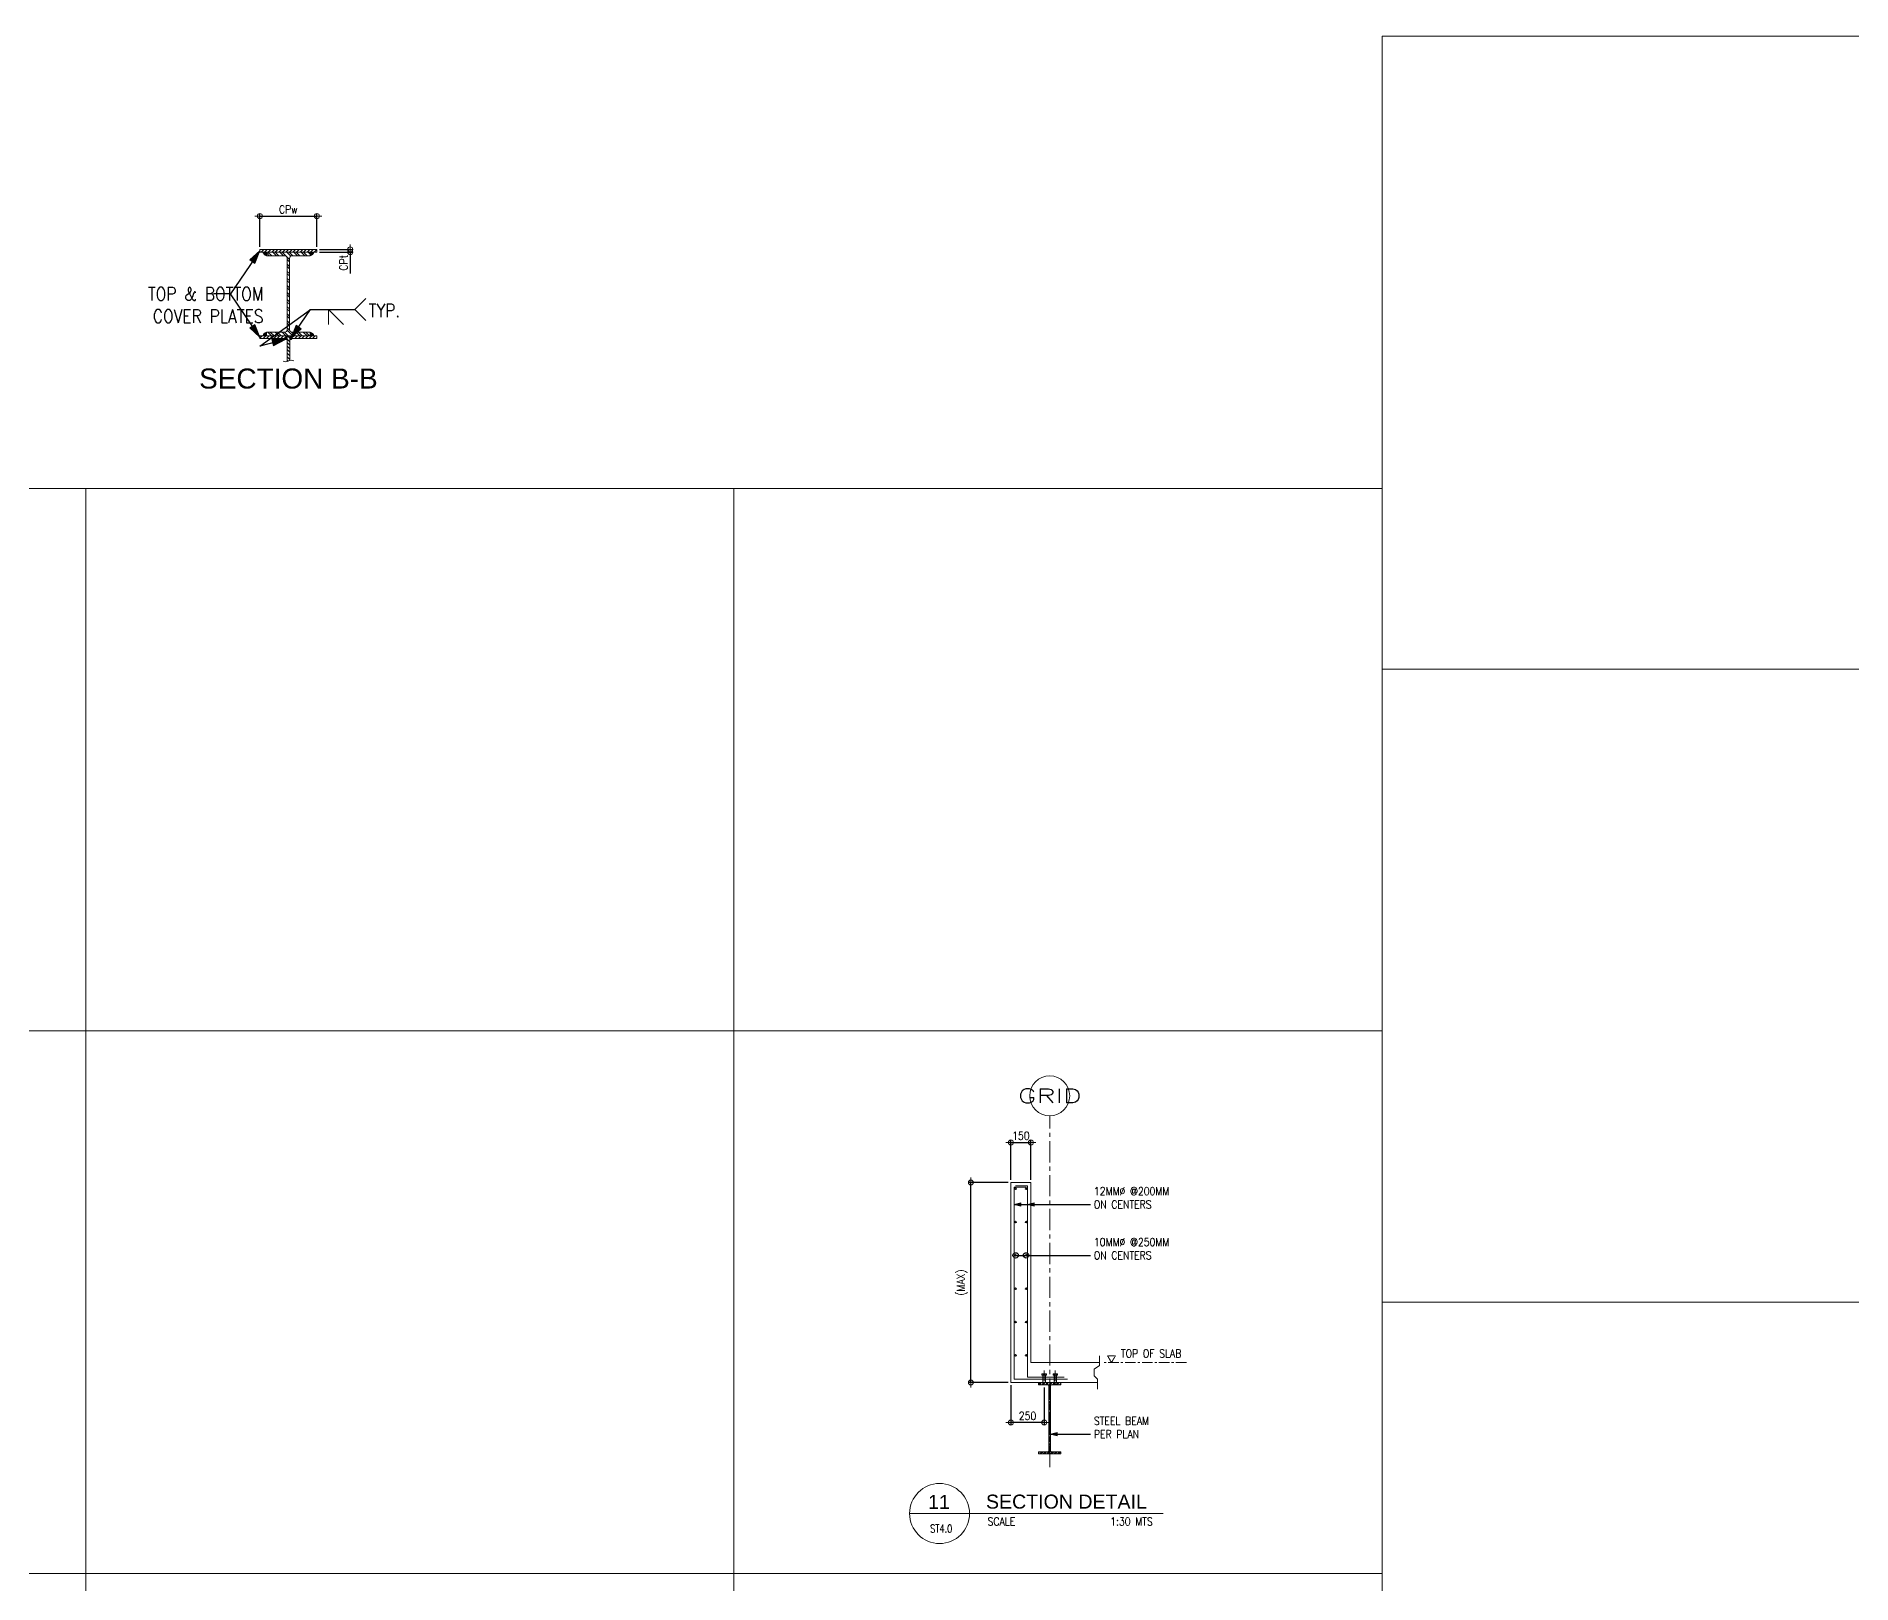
# Model space of a CAD drawing. Header units: millimetres. Extents: x 0 to 437400, y -4782 to 73710.
# Drawn here: x 91969 to 105579, y 12128 to 23730 of the extents above; entities that cross this region are included whole.
import ezdxf
from ezdxf.enums import TextEntityAlignment as Align

# ---------------------------------------------------------------- set-up
doc = ezdxf.new("R2010")
doc.units = ezdxf.units.MM
doc.header["$LTSCALE"] = 10
doc.header["$MEASUREMENT"] = 0
doc.linetypes.add('CENTER', pattern=[50.8, 31.75, -6.35, 6.35, -6.35])
doc.linetypes.add('PHANTOM2', pattern=[1.25, 0.625, -0.125, 0.125, -0.125, 0.125, -0.125])
doc.layers.get('0').update_dxf_attribs({"lineweight": 9})
for name, color, linetype, lineweight in [('A-NEW', 240, 'Continuous', 9), ('BAR-1', 7, 'Continuous', 9), ('DIM', 1, 'Continuous', 5), ('grid_iden', 1, 'Continuous', 9), ('HATCH', 8, 'Continuous', 5), ('S-ANNO-DIMS', 1, 'Continuous', 5), ('S-Anno-Symb', 52, 'PHANTOM2', 9), ('S-Anno-Text', 52, 'Continuous', 15), ('S-ANNO-WELD', 1, 'Continuous', 9), ('S-DETL-LN03', 3, 'Continuous', 9), ('S-DETL-LN8', 8, 'Continuous', 9), ('S-DETL-LW25', 2, 'Continuous', 9), ('S-DETL-LW35', 3, 'Continuous', 9), ('S-DETL-PATT', 9, 'Continuous', 9), ('S-Grid-iden', 52, 'Continuous', 9), ('WELD', 251, 'Continuous', 5)]:
    doc.layers.add(name, color=color, linetype=linetype, lineweight=lineweight)
doc.layers.add('S-DETL-GRID', color=62, linetype='Continuous', lineweight=9, plot=False)
doc.styles.add('1', font='romans.shx', dxfattribs={"width": 0.85, "height": 60})
doc.styles.add('2', font='simplex.shx', dxfattribs={"width": 0.95, "height": 40})
doc.styles.add('3', font='simplex.shx', dxfattribs={"width": 1.5, "height": 70})
doc.styles.add('SHEETNAME', font='simplex.shx', dxfattribs={"width": 0.75, "height": 200})
doc.styles.add('TITLE1', font='HELV.shx', dxfattribs={"height": 500})
doc.dimstyles.new('ESCA30', dxfattribs={"dimtxt": 60, "dimasz": 0.5, "dimexe": 20, "dimexo": 20, "dimgap": 20, "dimtad": 1, "dimdec": 0, "dimrnd": 1, "dimdsep": 46, "dimtxsty": '1', "dimblk1": 'ESCADIM_ARW', "dimblk2": 'ESCADIM_ARW', "dimsah": 1, "dimcen": 50, "dimclrd": 256, "dimclre": 256, "dimclrt": 52, "dimadec": 0, "dimazin": 0, "dimtfac": 1, "dimtdec": 0, "dimtofl": 0, "dimtmove": 0, "dimatfit": 3, "dimldrblk": 'ESCADIM_ARW', "dimfxl": 1, "dimtolj": 1, "dimtzin": 0, "dimarcsym": 0})
doc.dimstyles.new('ESCA_ARW$7', dxfattribs={"dimtxt": 200, "dimasz": 1, "dimexe": 100, "dimexo": 100, "dimgap": 100, "dimtad": 1, "dimdec": 0, "dimrnd": 1, "dimdsep": 46, "dimtxsty": '1', "dimblk1": 'dim_arw', "dimblk2": 'dim_arw', "dimsah": 1, "dimcen": 50, "dimclrd": 1, "dimclre": 256, "dimclrt": 52, "dimadec": 0, "dimazin": 0, "dimtfac": 1, "dimtofl": 0, "dimtmove": 0, "dimatfit": 3, "dimldrblk": 'dim_arw', "dimfxl": 1, "dimtolj": 1, "dimtzin": 0, "dimarcsym": 0})

# ---------------------------------------------------------------- blocks, each defined once
blk = doc.blocks.new('ELEV_PNT2')
at = {"layer": 'S-Anno-Symb'}
blk.add_lwpolyline([(0, 0), (110, 191), (-110, 191)], close=True, dxfattribs=at)
blk = doc.blocks.new('NUT')
at = {"color": 0, "linetype": 'Continuous'}
for p, q in [((7, 0), (-8, 0)), ((-10, -52), (-10, -7)), ((7, -15), (-8, -15)), ((7, -44), (-8, -44)), ((7, -59), (-8, -59)), ((9, -52), (9, -7))]:
    blk.add_line(p, q, dxfattribs=at)
for centre, radius, start, end in [((3, -7), 13.6, 147.1328, 212.8672), ((41, -30), 51.2, 163.2214, 196.7786), ((3, -52), 13.6, 147.1328, 212.8672), ((-5, -7), 13.6, 327.1328, 32.8672), ((-42, -30), 51.2, 343.2214, 16.7786), ((-5, -52), 13.6, 327.1328, 32.8672)]:
    blk.add_arc(centre, radius, start, end, dxfattribs=at)
blk = doc.blocks.new('dim_arw')
h = blk.add_hatch(color=256)
h.paths.add_polyline_path([(-125.6, 29.45), (0, 0), (-125.6, -29.45, -0.115681), (-132.51, 0, -0.115681)])
h.paths.add_polyline_path([(-249.02, 58.4), (-125.6, 29.45, 0.115681), (-132.51, 0, 0.115681), (-125.6, -29.45), (-249.02, -58.4)])
for p, q in [((0, 0), (-249.02, 58.4)), ((-249.02, 58.4), (-249.02, -58.4)), ((0, 0), (-249.02, -58.4))]:
    blk.add_line(p, q)
blk = doc.blocks.new('Grid')
at = {"layer": 'S-Grid-iden', "color": 1, "linetype": 'Continuous'}
blk.add_circle((0, 0), 500, dxfattribs=at)
at = {"layer": 'S-Grid-iden', "style": '3', "width": 1.5}
blk.add_attdef('GRIDTAG', text='', height=350, dxfattribs=at).set_placement((0, 0), align=Align.MIDDLE_CENTER)
blk = doc.blocks.new('*U11')
at = {"layer": 'S-ANNO-WELD'}
blk.add_lwpolyline([(0, 0), (0, -0.162), (0.162, 0)], dxfattribs=at)
blk = doc.blocks.new('_Integral')
at = {"color": 0, "linetype": 'ByBlock', "lineweight": -2}
for centre, start, end in [((0.44, -0.09), 102, 168), ((-0.44, 0.09), 282, 348)]:
    blk.add_arc(centre, 0.454, start, end, dxfattribs=at)
blk = doc.blocks.new('ESCADIM_ARW')
at = {"color": 9}
blk.add_line((75, 0), (-75, 0), dxfattribs=at)
blk.add_circle((0, 0), 37.5, dxfattribs=at)
blk = doc.blocks.new('*D116')
at = {"layer": 'Defpoints', "color": 0, "transparency": 16777216}
for p in [(94073, 22382), (93646, 22132), (94073, 22132)]:
    blk.add_point(p, dxfattribs=at)
at = {"layer": 'DIM', "lineweight": -2, "transparency": 16777216}
for p, q in [((93646, 22152), (93646, 22402)), ((93646, 22382), (94073, 22382)), ((94073, 22152), (94073, 22402))]:
    blk.add_line(p, q, dxfattribs=at)
at = {"layer": 'DIM', "lineweight": -2, "transparency": 16777216, "xscale": 0.5, "yscale": 0.5, "zscale": 0.5, "rotation": 180}
blk.add_blockref('ESCADIM_ARW', (93646, 22382), dxfattribs=at)
at = {"layer": 'DIM', "lineweight": -2, "transparency": 16777216, "xscale": 0.5, "yscale": 0.5, "zscale": 0.5}
blk.add_blockref('ESCADIM_ARW', (94073, 22382), dxfattribs=at)
at = {"layer": 'DIM', "color": 52, "transparency": 16777216, "insert": (93859, 22432), "char_height": 60, "attachment_point": 5, "style": '1'}
blk.add_mtext('\\A1;CPw', dxfattribs=at)
blk = doc.blocks.new('*D117')
at = {"layer": 'Defpoints', "color": 0, "transparency": 16777216}
for p in [(94073, 22132), (94073, 22112), (94323, 22112)]:
    blk.add_point(p, dxfattribs=at)
at = {"layer": 'DIM', "lineweight": -2, "transparency": 16777216}
for p, q in [((94093, 22132), (94343, 22132)), ((94093, 22112), (94343, 22112)), ((94323, 22133), (94323, 22133)), ((94323, 22112), (94323, 21952))]:
    blk.add_line(p, q, dxfattribs=at)
at = {"layer": 'DIM', "lineweight": -2, "transparency": 16777216, "xscale": 0.5, "yscale": 0.5, "zscale": 0.5}
for p, rotation in [((94323, 22132), 270), ((94323, 22112), 90)]:
    blk.add_blockref('ESCADIM_ARW', p, dxfattribs=dict(at, rotation=rotation))
at = {"layer": 'DIM', "color": 52, "transparency": 16777216, "insert": (94273, 22032), "char_height": 60, "attachment_point": 5, "rotation": 90, "style": '1'}
blk.add_mtext('\\A1;CPt', dxfattribs=at)
blk = doc.blocks.new('*D147')
at = {"layer": 'Defpoints', "color": 0, "transparency": 16777216}
for p in [(99276, 13636), (99526, 13620), (99276, 13336)]:
    blk.add_point(p, dxfattribs=at)
at = {"layer": 'S-ANNO-DIMS', "lineweight": -2, "transparency": 16777216}
for p, q in [((99276, 13616), (99276, 13316)), ((99526, 13600), (99526, 13316)), ((99525, 13336), (99276, 13336))]:
    blk.add_line(p, q, dxfattribs=at)
at = {"layer": 'S-ANNO-DIMS', "lineweight": -2, "transparency": 16777216, "xscale": 0.5, "yscale": 0.5, "zscale": 0.5, "rotation": 180}
blk.add_blockref('ESCADIM_ARW', (99276, 13336), dxfattribs=at)
at = {"layer": 'S-ANNO-DIMS', "lineweight": -2, "transparency": 16777216, "xscale": 0.5, "yscale": 0.5, "zscale": 0.5}
blk.add_blockref('ESCADIM_ARW', (99526, 13336), dxfattribs=at)
at = {"layer": 'S-ANNO-DIMS', "color": 52, "transparency": 16777216, "insert": (99401, 13386), "char_height": 60, "attachment_point": 5, "style": '1'}
blk.add_mtext('\\A1;250', dxfattribs=at)
blk = doc.blocks.new('*D148')
at = {"layer": 'Defpoints', "color": 0, "transparency": 16777216}
for p in [(98976, 15136), (99276, 15136), (99276, 13636)]:
    blk.add_point(p, dxfattribs=at)
at = {"layer": 'S-ANNO-DIMS', "lineweight": -2, "transparency": 16777216}
for p, q in [((99256, 15136), (98956, 15136)), ((98976, 13636), (98976, 15135)), ((99256, 13636), (98956, 13636))]:
    blk.add_line(p, q, dxfattribs=at)
at = {"layer": 'S-ANNO-DIMS', "lineweight": -2, "transparency": 16777216, "xscale": 0.5, "yscale": 0.5, "zscale": 0.5}
for p, rotation in [((98976, 15136), 90), ((98976, 13636), 270)]:
    blk.add_blockref('ESCADIM_ARW', p, dxfattribs=dict(at, rotation=rotation))
at = {"layer": 'S-ANNO-DIMS', "color": 52, "transparency": 16777216, "insert": (98910, 14386), "char_height": 60, "attachment_point": 5, "rotation": 90, "style": '1'}
blk.add_mtext('\\A1;(MAX)', dxfattribs=at)
blk = doc.blocks.new('*D149')
at = {"layer": 'Defpoints', "color": 0, "transparency": 16777216}
for p in [(99426, 15436), (99276, 15136), (99426, 15136)]:
    blk.add_point(p, dxfattribs=at)
at = {"layer": 'S-ANNO-DIMS', "lineweight": -2, "transparency": 16777216}
for p, q in [((99276, 15156), (99276, 15456)), ((99276, 15436), (99425, 15436)), ((99426, 15156), (99426, 15456))]:
    blk.add_line(p, q, dxfattribs=at)
at = {"layer": 'S-ANNO-DIMS', "lineweight": -2, "transparency": 16777216, "xscale": 0.5, "yscale": 0.5, "zscale": 0.5, "rotation": 180}
blk.add_blockref('ESCADIM_ARW', (99276, 15436), dxfattribs=at)
at = {"layer": 'S-ANNO-DIMS', "lineweight": -2, "transparency": 16777216, "xscale": 0.5, "yscale": 0.5, "zscale": 0.5}
blk.add_blockref('ESCADIM_ARW', (99426, 15436), dxfattribs=at)
at = {"layer": 'S-ANNO-DIMS', "color": 52, "transparency": 16777216, "insert": (99351, 15486), "char_height": 60, "attachment_point": 5, "style": '1'}
blk.add_mtext('\\A1;150', dxfattribs=at)

msp = doc.modelspace()

# ---------------------------------------------------------------- hatches: boundary and pattern name
at = {"layer": 'HATCH'}
h = msp.add_hatch(dxfattribs=at)
h.set_pattern_fill('ANSI31', color=256, scale=150, style=0)
h.set_pattern_definition([(45, (-162490.978, -103121.424), (-13.2582521, 13.2582521), [])])
h.paths.add_polyline_path([(93645.6, 22132.4), (94073.2, 22132.4), (94073.2, 22112.4), (93645.6, 22112.4)])
h.paths.add_polyline_path([(93849.4, 21464), (93849.4, 21484), (93645.6, 21484), (93645.6, 21464)])
h.paths.add_polyline_path([(93869.4, 21484), (93889.4, 21464), (94073.2, 21464), (94073.2, 21484)])
h = msp.add_hatch(dxfattribs=at)
h.set_pattern_fill('ANSI32', color=256, scale=100, angle=90, style=0)
h.set_pattern_definition([(135, (-162490.978, -103121.424), (-26.5165043, -26.5165043), []), (135, (-162490.978, -103103.746), (-26.5165043, -26.5165043), [])])
edge = h.paths.add_edge_path()
edge.add_line((93859.4, 21484), (93695.6, 21484))
edge.add_line((93695.6, 21484), (93695.6, 21511.7))
edge.add_line((93695.6, 21511.7), (93831.2, 21511.7))
edge.add_arc((93831.2, 21531.6), 19.9, 270, 360)
edge.add_line((93851.2, 21531.6), (93851.2, 22064.7))
edge.add_arc((93831.2, 22064.7), 19.9, 0, 90)
edge.add_line((93831.2, 22084.7), (93695.6, 22084.7))
edge.add_line((93695.6, 22084.7), (93695.6, 22112.4))
edge.add_line((93695.6, 22112.4), (94023.2, 22112.4))
edge.add_line((94023.2, 22112.4), (94023.2, 22084.7))
edge.add_line((94023.2, 22084.7), (93887.6, 22084.7))
edge.add_arc((93887.6, 22064.7), 19.9, 90, 180)
edge.add_line((93867.7, 22064.7), (93867.7, 21531.6))
edge.add_arc((93887.6, 21531.6), 19.9, 180, 270)
edge.add_line((93887.6, 21511.7), (94023.2, 21511.7))
edge.add_line((94023.2, 21511.7), (94023.2, 21484))
edge.add_line((94023.2, 21484), (93859.4, 21484))
h = msp.add_hatch(dxfattribs=at)
h.set_pattern_fill('ANSI31', color=256, scale=150, angle=-90, style=0)
h.set_pattern_definition([(315, (-30735.974, 277620.538), (13.2582521, 13.2582521), [])])
edge = h.paths.add_edge_path()
edge.add_arc((93879.4, 21264.8), 36.3, 105.92367, 122.93831)
edge.add_arc((93839.9, 21325.8), 36.3, 285.22774, 302.93831, ccw=False)
edge.add_line((93849.4, 21290.7), (93849.4, 21484))
edge.add_line((93849.4, 21484), (93869.4, 21484))
edge.add_line((93869.4, 21484), (93869.4, 21299.7))
at = {"layer": 'S-DETL-PATT', "ltscale": 0.5}
h = msp.add_hatch(dxfattribs=at)
h.set_pattern_fill('ANSI32', color=256, scale=50, style=0)
h.set_pattern_definition([(45, (-4304.02, -2873.31), (-13.258252, 13.258252), []), (45, (-4295.181, -2873.31), (-13.258252, 13.258252), [])])
edge = h.paths.add_edge_path()
edge.add_line((99567, 13100.6), (99484, 13100.6))
edge.add_line((99484, 13100.6), (99484, 13116.6))
edge.add_line((99484, 13116.6), (99553, 13116.6))
edge.add_arc((99553, 13124.6), 8, 270, 360)
edge.add_line((99561, 13124.6), (99561, 13611.6))
edge.add_arc((99553, 13611.6), 8, 0, 90)
edge.add_line((99553, 13619.6), (99484, 13619.6))
edge.add_line((99484, 13619.6), (99484, 13635.6))
edge.add_line((99484, 13635.6), (99650, 13635.6))
edge.add_line((99650, 13635.6), (99650, 13619.6))
edge.add_line((99650, 13619.6), (99581, 13619.6))
edge.add_arc((99581, 13611.6), 8, 90, 180)
edge.add_line((99573, 13611.6), (99573, 13124.6))
edge.add_arc((99581, 13124.6), 8, 180, 270)
edge.add_line((99581, 13116.6), (99650, 13116.6))
edge.add_line((99650, 13116.6), (99650, 13100.6))
edge.add_line((99650, 13100.6), (99567, 13100.6))
at = {"layer": 'WELD'}
for points in [[(93695.6, 22084.7), (93695.6, 22112.4), (93667.9, 22112.4, 0.2410599)], [(94023.2, 22084.7), (94023.2, 22112.4), (94050.9, 22112.4, -0.2410599)], [(93695.6, 21511.7), (93695.6, 21484), (93667.9, 21484, -0.2410599)], [(94023.2, 21511.7), (94023.2, 21484), (94050.9, 21484, 0.2410599)]]:
    msp.add_hatch(color=256, dxfattribs=at).paths.add_polyline_path(points)
h = msp.add_hatch(color=256, dxfattribs=at)
h.paths.add_polyline_path([(93849.4, 21484), (93829.4, 21464, 0.1989124), (93849.4, 21455.7)])
h.paths.add_polyline_path([(93869.4, 21484), (93869.4, 21455.7, 0.1989124), (93889.4, 21464)])

# ---------------------------------------------------------------- linework, layer by layer
at = {"layer": 'A-NEW', "color": 253, "linetype": 'CENTER', "ltscale": 0.5}
msp.add_line((99567, 13000.6), (99567, 15635.6), dxfattribs=at)
at = {"layer": 'A-NEW', "color": 253, "linetype": 'CENTER', "ltscale": 0.25}
for p, q in [((100592.3, 13785.6), (99975, 13785.6)), ((99525.5, 13726.5), (99525.5, 13619.6)), ((99608.5, 13726.5), (99608.5, 13619.6))]:
    msp.add_line(p, q, dxfattribs=at)
at = {"layer": 'BAR-1'}
for centre in [(99311.5, 15089.6), (99389.5, 15089.6), (99311.5, 14839.6), (99389.5, 14839.6), (99311.5, 14589.6), (99389.5, 14589.6), (99311.5, 14339.6), (99389.5, 14339.6), (99311.5, 14089.6), (99389.5, 14089.6), (99311.5, 13839.6), (99389.5, 13839.6)]:
    msp.add_circle(centre, 6, dxfattribs=at)
at = {"layer": 'grid_iden'}
msp.add_lwpolyline([(99939.3, 13835.6), (99939.3, 13765), (99900.5, 13735.6), (99900.5, 13685.6), (99925.5, 13660.2), (99925.5, 13585.6)], dxfattribs=at)
at = {"layer": 'S-Anno-Text', "color": 1}
msp.add_line((98516.1, 12654), (100416.8, 12654), dxfattribs=at)
msp.add_circle((98741.1, 12654), 225, dxfattribs=at)
at = {"layer": 'S-ANNO-WELD'}
msp.add_lwpolyline([(94439.3, 21764.2), (94356.2, 21681.1), (94439.3, 21598)], dxfattribs=at)
at = {"layer": 'S-DETL-GRID'}
for p, q in [((92340, 20340), (92340, 0)), ((97200, 20340), (97200, 0)), ((136080, 18984), (102060, 18984)), ((102060, 16272), (72900, 16272)), ((136080, 14238), (102060, 14238)), ((102060, 12204), (72900, 12204))]:
    msp.add_line(p, q, dxfattribs=at)
msp.add_lwpolyline([(102060, 23730), (136080, 23730), (136080, 0), (102060, 0)], close=True, dxfattribs=at)
at = {"layer": 'S-DETL-GRID', "color": 252}
msp.add_lwpolyline([(72900, 20340), (102060, 20340), (102060, 0), (72900, 0)], close=True, dxfattribs=at)
at = {"layer": 'S-DETL-LN03'}
msp.add_lwpolyline([(99567, 13100.6), (99484, 13100.6), (99484, 13116.6), (99553, 13116.6, 0.4142136), (99561, 13124.6), (99561, 13611.6, 0.4142136), (99553, 13619.6), (99484, 13619.6), (99484, 13635.6), (99650, 13635.6), (99650, 13619.6), (99581, 13619.6, 0.4142136), (99573, 13611.6), (99573, 13124.6, 0.4142136), (99581, 13116.6), (99650, 13116.6), (99650, 13100.6), (99567, 13100.6)], format="xyb", dxfattribs=at)
at = {"layer": 'S-DETL-LN8', "linetype": 'Continuous'}
for points in [[(99516.5, 13690.6), (99534.5, 13690.6), (99534.5, 13635.6), (99516.5, 13635.6)], [(99617.5, 13690.6), (99599.5, 13690.6), (99599.5, 13635.6), (99617.5, 13635.6)]]:
    msp.add_lwpolyline(points, close=True, dxfattribs=at)
at = {"layer": 'S-DETL-LW25'}
for p, q in [((99275.5, 15135.6), (99425.5, 15135.6)), ((99275.5, 15135.6), (99275.5, 13635.6)), ((99425.5, 15135.6), (99425.5, 13785.6)), ((99425.5, 13785.6), (99939.3, 13785.6)), ((99275.5, 13635.6), (99925.5, 13635.6))]:
    msp.add_line(p, q, dxfattribs=at)
for points in [[(93645.6, 22132.4), (94073.2, 22132.4), (94073.2, 22112.4), (93645.6, 22112.4)], [(93645.6, 21464), (93829.4, 21464), (93849.4, 21484), (93645.6, 21484)], [(93889.4, 21464), (94073.2, 21464), (94073.2, 21484), (93869.4, 21484)]]:
    msp.add_lwpolyline(points, close=True, dxfattribs=at)
msp.add_lwpolyline([(93869.4, 21299.7), (93869.4, 21484), (93849.4, 21484), (93849.4, 21290.7)], dxfattribs=at)
at = {"layer": 'S-DETL-LW35'}
for p, q in [((99400.5, 15110.6), (99310.5, 15110.6)), ((99400.5, 15110.6), (99400.5, 13675.6)), ((99300.5, 15100.6), (99300.5, 13660.6)), ((99300.5, 15100.6), (99390.5, 15100.6)), ((99300.5, 13660.6), (99700, 13660.6)), ((99400.5, 13675.6), (99675, 13675.6))]:
    msp.add_line(p, q, dxfattribs=at)
at = {"layer": 'S-Grid-iden', "color": 3}
msp.add_lwpolyline([(93859.4, 21484), (93695.6, 21484), (93695.6, 21511.7), (93831.2, 21511.7, 0.4142136), (93851.2, 21531.6), (93851.2, 22064.7, 0.4142136), (93831.2, 22084.7), (93695.6, 22084.7), (93695.6, 22112.4), (94023.2, 22112.4), (94023.2, 22084.7), (93887.6, 22084.7, 0.4142136), (93867.7, 22064.7), (93867.7, 21531.6, 0.4142136), (93887.6, 21511.7), (94023.2, 21511.7), (94023.2, 21484), (93859.4, 21484)], format="xyb", dxfattribs=at)
at = {"layer": 'WELD'}
for centre, radius, start, end in [((93708.8, 22125.6), 43, 197.89372, 252.10628), ((94010, 22125.6), 43, 287.89372, 342.10628), ((93708.8, 21470.8), 43, 107.89372, 162.10628), ((94010, 21470.8), 43, 17.89372, 72.10628), ((93849.4, 21484), 28.3, 225, 270), ((93869.4, 21484), 28.3, 270, 315)]:
    msp.add_arc(centre, radius, start, end, dxfattribs=at)

# ---------------------------------------------------------------- block references
at = {"layer": 'S-Anno-Symb', "linetype": 'ByBlock', "xscale": 0.2631578947330127, "yscale": 0.2631578947330127, "zscale": 0.2631578947330127}
msp.add_blockref('ELEV_PNT2', (100030, 13785.6), dxfattribs=at)
at = {"layer": 'S-Anno-Text', "xscale": 80.00000000000001, "yscale": 80.00000000000001, "zscale": 80.00000000000001, "rotation": 134.5398265187862}
msp.add_blockref('_Integral', (93859.6, 21295.3), dxfattribs=at)
at = {"layer": 'S-ANNO-WELD', "xscale": -682.6666666666978, "yscale": 682.6666666666629, "zscale": 682.6666666666666, "rotation": 180}
msp.add_blockref('*U11', (94160.9, 21570.3), dxfattribs=at)
at = {"layer": 'S-DETL-LN8', "linetype": 'Continuous', "yscale": 0.562499999996362}
for p, xscale, zscale, rotation in [((99508.9, 13696.5), 0.562499999996362, 0.562499999996362, 90), ((99625.2, 13696.5), -0.562499999996362, 0.5624999999957936, 270)]:
    msp.add_blockref('NUT', p, dxfattribs=dict(at, xscale=xscale, zscale=zscale, rotation=rotation))
at = {"layer": 'S-Grid-iden', "xscale": 0.3000000000029104, "yscale": 0.3000000000029104, "zscale": 0.3000000000029104}
msp.add_blockref('Grid', (99567, 15785.6), dxfattribs=at).add_auto_attribs({'GRIDTAG': 'GRID'})

# ---------------------------------------------------------------- texts
at = {"layer": 'DIM', "color": 52, "char_height": 100, "attachment_point": 5, "style": '1'}
for s, insert in [('\\A1;\\pxqr;TOP & BOTTOM \\PCOVER PLATES', (93210.2, 21715)), ('\\A1;\\pxqj;TYP.', (94579.4, 21673.1))]:
    msp.add_mtext(s, dxfattribs=dict(at, insert=insert))
at = {"layer": 'S-Anno-Text', "color": 5, "style": 'TITLE1'}
msp.add_text('SECTION B-B', height=150, dxfattribs=at).set_placement((93859.4, 21164), align=Align.MIDDLE_CENTER)
at = {"layer": 'S-Anno-Text'}
for s, style, width, p in [('TOP OF SLAB', '1', 0.85, (100327.5, 13823.8)), ('ST4.0', 'SHEETNAME', 0.75, (98753.6, 12510.6))]:
    msp.add_text(s, height=60, dxfattribs=dict(at, style=style, width=width)).set_placement(p, align=Align.CENTER)
at = {"layer": 'S-Anno-Text', "color": 5, "style": 'TITLE1'}
msp.add_text('SECTION DETAIL', height=105, dxfattribs=at).set_placement((99089.2, 12690.8))
msp.add_text('11', height=105, dxfattribs=at).set_placement((98736.3, 12688), align=Align.CENTER)
at = {"layer": 'S-Anno-Text', "style": '2', "width": 0.85}
msp.add_text('SCALE', height=60, dxfattribs=at).set_placement((99101.1, 12564))
msp.add_text('1:30 MTS', height=60, dxfattribs=at).set_placement((100339.6, 12564), align=Align.RIGHT)
at = {"layer": 'S-Anno-Text', "char_height": 60, "width": 1217.649, "attachment_point": 1, "style": '1'}
for s, insert in [('12MM%%C @200MM \\PON CENTERS', (99897.9, 15100.9)), ('10MM%%C @250MM \\PON CENTERS', (99897.9, 14719.7)), ('STEEL BEAM\\PPER PLAN', (99897.9, 13378.7))]:
    msp.add_mtext(s, dxfattribs=dict(at, insert=insert))

# ---------------------------------------------------------------- dimensions: what is measured, and where the dimension line sits
at = {"layer": 'DIM'}
dim = msp.add_linear_dim(base=(94073.2, 22382.4), p1=(93645.6, 22132.4), p2=(94073.2, 22132.4), text='CPw', dimstyle='ESCA30', dxfattribs=at)
dim.commit()
dim.dimension.update_dxf_attribs({"geometry": '*D116', "text_midpoint": (93859.4, 22432.4)})
dim = msp.add_linear_dim(base=(94323.2, 22112.4), p1=(94073.2, 22132.4), p2=(94073.2, 22112.4), angle=90, text='CPt', dimstyle='ESCA30', dxfattribs=at)
dim.commit()
dim.dimension.update_dxf_attribs({"geometry": '*D117', "text_midpoint": (94273.2, 22031.9)})
at = {"layer": 'S-ANNO-DIMS'}
dim = msp.add_linear_dim(base=(99425.5, 15435.6), p1=(99275.5, 15135.6), p2=(99425.5, 15135.6), dimstyle='ESCA30', dxfattribs=at)
dim.commit()
dim.dimension.update_dxf_attribs({"geometry": '*D149', "text_midpoint": (99350.5, 15435.6), "dimtype": 160})
dim = msp.add_linear_dim(base=(98975.5, 15135.6), p1=(99275.5, 13635.6), p2=(99275.5, 15135.6), angle=90, text='(MAX)', dimstyle='ESCA30', dxfattribs=at)
dim.commit()
dim.dimension.update_dxf_attribs({"geometry": '*D148', "text_midpoint": (98909.8, 14385.6)})
dim = msp.add_linear_dim(base=(99275.5, 13335.6), p1=(99525.5, 13619.6), p2=(99275.5, 13635.6), dimstyle='ESCA30', dxfattribs=at)
dim.commit()
dim.dimension.update_dxf_attribs({"geometry": '*D147', "text_midpoint": (99400.5, 13385.6)})

# ---------------------------------------------------------------- leaders
at = {"layer": 'S-Anno-Text'}
for points in [[(93645.6, 22122.4), (93424.3, 21798.2), (93297, 21798.2)], [(93645.6, 21474), (93424.3, 21798.2), (93297, 21798.2)], [(93838.6, 21457.8), (93645.3, 21407.8), (94025.4, 21681.1), (94356.2, 21681.1)], [(93880.2, 21468.4), (94025.4, 21681.1), (94356.2, 21681.1)]]:
    msp.add_leader(points, dimstyle='ESCA_ARW$7', override={"dimscale": 0.4}, dxfattribs=at)
at = {"layer": 'S-ANNO-WELD'}
for points, override in [([(99300.5, 14970.8), (99871.5, 14970.8)], {"dimscale": 0.2}), ([(99400.5, 14970.8), (99871.5, 14970.8)], {"dimscale": 0.2}), ([(99311.5, 14589.6), (99871.5, 14589.6)], {"dimscale": 0.2, "dimasz": 200, "dimldrblk": 'DotBlank'}), ([(99389.5, 14589.6), (99871.5, 14589.6)], {"dimscale": 0.2, "dimasz": 200, "dimldrblk": 'DotBlank'}), ([(99573, 13248.6), (99871.5, 13248.6)], {"dimscale": 0.2})]:
    msp.add_leader(points, dimstyle='ESCA_ARW$7', override=override, dxfattribs=at)

doc.saveas('drawing.dxf')
